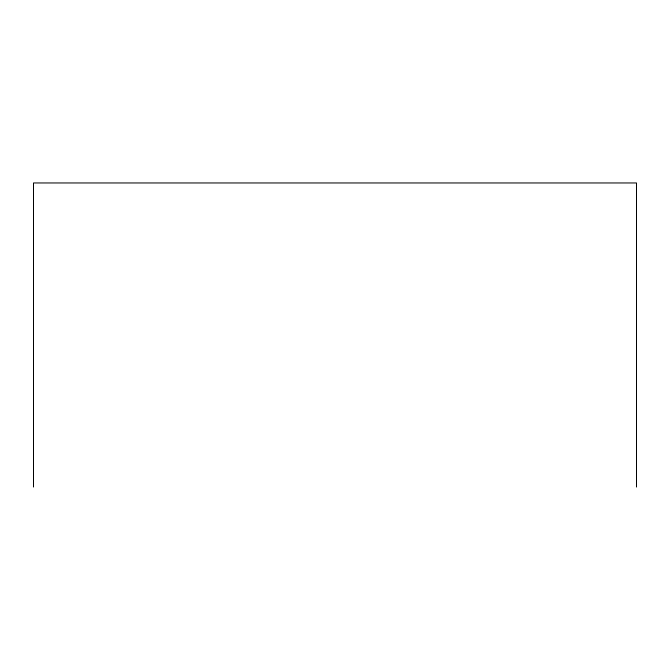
<?xml version="1.0" encoding="UTF-8"?>
<svg xmlns="http://www.w3.org/2000/svg" width="670" height="670" viewBox="0 0 670 670"><rect width="100%" height="100%" fill="white"/><g stroke="black" fill="none" stroke-linecap="round" stroke-linejoin="round"><path stroke-width="1" d="M636.5 487.04L636.5 182.96L33.5 182.96L33.5 487.04"/></g></svg>
